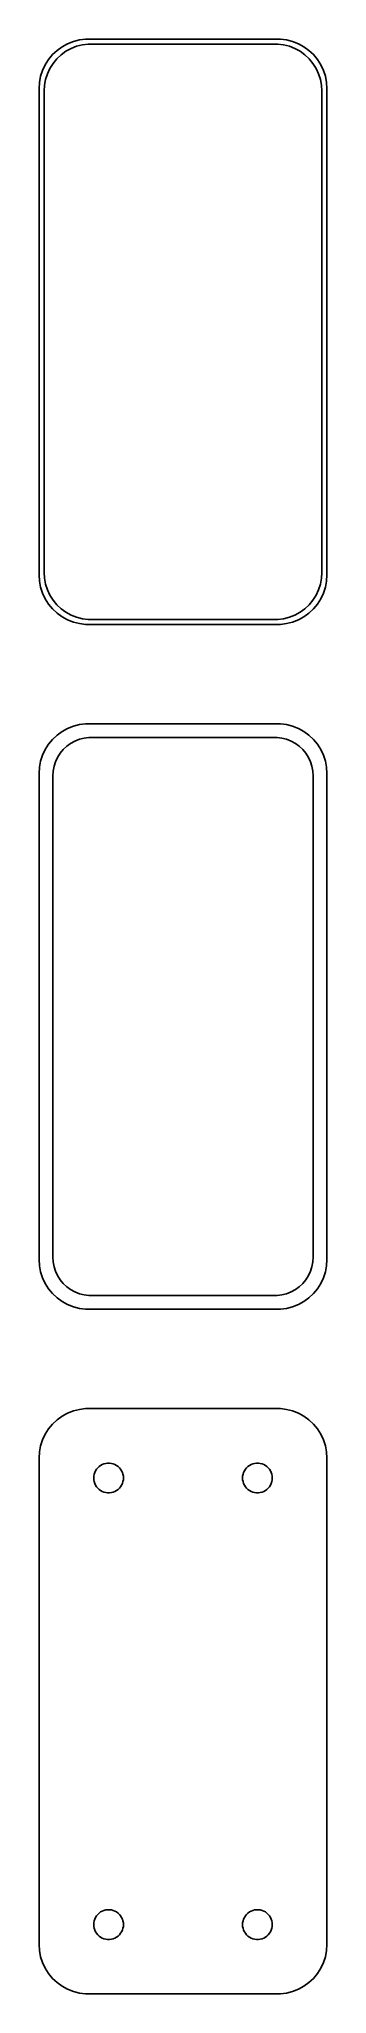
# Model space of a CAD drawing. Header units: metres. Extents: x -14 to 14, y 109 to 305.
import ezdxf

# ---------------------------------------------------------------- set-up
doc = ezdxf.new("R2010")
doc.units = ezdxf.units.M

msp = doc.modelspace()

# ---------------------------------------------------------------- linework, layer by layer
for p, q in [((-10.4369, 305.411), (-11.0451, 305.255)), ((-9.81395, 305.49), (-10.4369, 305.411)), ((9.81395, 305.49), (-9.81395, 305.49)), ((10.4369, 305.411), (9.81395, 305.49)), ((11.0451, 305.255), (10.4369, 305.411)), ((-13.5451, 303.439), (-13.8815, 302.909)), ((-13.1448, 303.923), (-13.5451, 303.439)), ((-12.6871, 304.353), (-13.1448, 303.923)), ((-13.0928, 303.042), (-12.7126, 303.502)), ((-12.7126, 303.502), (-12.2778, 303.91)), ((-12.1791, 304.722), (-12.6871, 304.353)), ((-12.2778, 303.91), (-11.7952, 304.261)), ((-11.6289, 305.024), (-12.1791, 304.722)), ((-11.7952, 304.261), (-11.2724, 304.548)), ((-11.0451, 305.255), (-11.6289, 305.024)), ((-11.2724, 304.548), (-10.7178, 304.768)), ((-10.7178, 304.768), (-10.1401, 304.916)), ((-10.1401, 304.916), (-9.54825, 304.991)), ((-9.54825, 304.991), (9.54825, 304.991)), ((9.54825, 304.991), (10.1401, 304.916)), ((10.1401, 304.916), (10.7178, 304.768)), ((10.7178, 304.768), (11.2724, 304.548)), ((11.6289, 305.024), (11.0451, 305.255)), ((11.2724, 304.548), (11.7952, 304.261)), ((12.1791, 304.722), (11.6289, 305.024)), ((11.7952, 304.261), (12.2778, 303.91)), ((12.6871, 304.353), (12.1791, 304.722)), ((12.2778, 303.91), (12.7126, 303.502)), ((13.1448, 303.923), (12.6871, 304.353)), ((12.7126, 303.502), (13.0928, 303.042)), ((13.5451, 303.439), (13.1448, 303.923)), ((13.8815, 302.909), (13.5451, 303.439)), ((-14.3429, 301.743), (-14.4606, 301.127)), ((-14.1489, 302.341), (-14.3429, 301.743)), ((-13.8815, 302.909), (-14.1489, 302.341)), ((-13.9625, 300.845), (-13.8508, 301.431)), ((-13.8508, 301.431), (-13.6664, 301.999)), ((-13.6664, 301.999), (-13.4124, 302.538)), ((-13.4124, 302.538), (-13.0928, 303.042)), ((13.0928, 303.042), (13.4124, 302.538)), ((13.4124, 302.538), (13.6664, 301.999)), ((13.6664, 301.999), (13.8508, 301.431)), ((13.8508, 301.431), (13.9625, 300.845)), ((14.1489, 302.341), (13.8815, 302.909)), ((14.3429, 301.743), (14.1489, 302.341)), ((14.4606, 301.127), (14.3429, 301.743)), ((-14.4606, 301.127), (-14.5, 300.5)), ((-14.5, 300.5), (-14.5, 251.5)), ((-14, 300.25), (-13.9625, 300.845)), ((-14, 251.75), (-14, 300.25)), ((13.9625, 300.845), (14, 300.25)), ((14, 300.25), (14, 251.75)), ((14.5, 300.5), (14.4606, 301.127)), ((14.5, 251.5), (14.5, 300.5)), ((-14.5, 251.5), (-14.4606, 250.873)), ((-14.4606, 250.873), (-14.3429, 250.257)), ((-14.3429, 250.257), (-14.1489, 249.659)), ((-13.9625, 251.155), (-14, 251.75)), ((-13.8508, 250.569), (-13.9625, 251.155)), ((-13.6664, 250.001), (-13.8508, 250.569)), ((13.8508, 250.569), (13.6664, 250.001)), ((13.9625, 251.155), (13.8508, 250.569)), ((14, 251.75), (13.9625, 251.155)), ((14.1489, 249.659), (14.3429, 250.257)), ((14.3429, 250.257), (14.4606, 250.873)), ((14.4606, 250.873), (14.5, 251.5)), ((-14.1489, 249.659), (-13.8815, 249.091)), ((-13.8815, 249.091), (-13.5451, 248.561)), ((-13.4124, 249.462), (-13.6664, 250.001)), ((-13.5451, 248.561), (-13.1448, 248.077)), ((-13.0928, 248.958), (-13.4124, 249.462)), ((-12.7126, 248.498), (-13.0928, 248.958)), ((-12.2778, 248.09), (-12.7126, 248.498)), ((12.7126, 248.498), (12.2778, 248.09)), ((13.0928, 248.958), (12.7126, 248.498)), ((13.4124, 249.462), (13.0928, 248.958)), ((13.1448, 248.077), (13.5451, 248.561)), ((13.6664, 250.001), (13.4124, 249.462)), ((13.5451, 248.561), (13.8815, 249.091)), ((13.8815, 249.091), (14.1489, 249.659)), ((-13.1448, 248.077), (-12.6871, 247.647)), ((-12.6871, 247.647), (-12.1791, 247.278)), ((-11.7952, 247.739), (-12.2778, 248.09)), ((-12.1791, 247.278), (-11.6289, 246.976)), ((-11.2724, 247.452), (-11.7952, 247.739)), ((-11.6289, 246.976), (-11.0451, 246.745)), ((-10.7178, 247.232), (-11.2724, 247.452)), ((-11.0451, 246.745), (-10.4369, 246.589)), ((-10.1401, 247.084), (-10.7178, 247.232)), ((-10.4369, 246.589), (-9.81395, 246.51)), ((-9.54825, 247.009), (-10.1401, 247.084)), ((-9.81395, 246.51), (9.81395, 246.51)), ((9.54825, 247.009), (-9.54825, 247.009)), ((10.1401, 247.084), (9.54825, 247.009)), ((9.81395, 246.51), (10.4369, 246.589)), ((10.7178, 247.232), (10.1401, 247.084)), ((10.4369, 246.589), (11.0451, 246.745)), ((11.2724, 247.452), (10.7178, 247.232)), ((11.0451, 246.745), (11.6289, 246.976)), ((11.7952, 247.739), (11.2724, 247.452)), ((11.6289, 246.976), (12.1791, 247.278)), ((12.2778, 248.09), (11.7952, 247.739)), ((12.1791, 247.278), (12.6871, 247.647)), ((12.6871, 247.647), (13.1448, 248.077)), ((-10.4369, 236.411), (-11.0451, 236.255)), ((-9.81395, 236.49), (-10.4369, 236.411)), ((9.81395, 236.49), (-9.81395, 236.49)), ((10.4369, 236.411), (9.81395, 236.49)), ((11.0451, 236.255), (10.4369, 236.411)), ((-13.5451, 234.439), (-13.8815, 233.909)), ((-13.1448, 234.923), (-13.5451, 234.439)), ((-12.6871, 235.353), (-13.1448, 234.923)), ((-12.1791, 235.722), (-12.6871, 235.353)), ((-11.6289, 236.024), (-12.1791, 235.722)), ((-11.7165, 234.231), (-11.3234, 234.517)), ((-11.0451, 236.255), (-11.6289, 236.024)), ((-11.3234, 234.517), (-10.8975, 234.751)), ((-10.8975, 234.751), (-10.4457, 234.93)), ((-10.4457, 234.93), (-9.97507, 235.051)), ((-9.97507, 235.051), (-9.49297, 235.112)), ((-9.49297, 235.112), (9.49297, 235.112)), ((9.49297, 235.112), (9.97507, 235.051)), ((9.97507, 235.051), (10.4457, 234.93)), ((10.4457, 234.93), (10.8975, 234.751)), ((10.8975, 234.751), (11.3234, 234.517)), ((11.6289, 236.024), (11.0451, 236.255)), ((11.3234, 234.517), (11.7165, 234.231)), ((12.1791, 235.722), (11.6289, 236.024)), ((12.6871, 235.353), (12.1791, 235.722)), ((13.1448, 234.923), (12.6871, 235.353)), ((13.5451, 234.439), (13.1448, 234.923)), ((13.8815, 233.909), (13.5451, 234.439)), ((-14.3429, 232.743), (-14.4606, 232.127)), ((-14.1489, 233.341), (-14.3429, 232.743)), ((-13.8815, 233.909), (-14.1489, 233.341)), ((-12.9979, 232.212), (-12.8477, 232.674)), ((-12.8477, 232.674), (-12.6408, 233.114)), ((-12.6408, 233.114), (-12.3805, 233.524)), ((-12.3805, 233.524), (-12.0707, 233.899)), ((-12.0707, 233.899), (-11.7165, 234.231)), ((11.7165, 234.231), (12.0707, 233.899)), ((12.0707, 233.899), (12.3805, 233.524)), ((12.3805, 233.524), (12.6408, 233.114)), ((12.6408, 233.114), (12.8477, 232.674)), ((12.8477, 232.674), (12.9979, 232.212)), ((14.1489, 233.341), (13.8815, 233.909)), ((14.3429, 232.743), (14.1489, 233.341)), ((14.4606, 232.127), (14.3429, 232.743)), ((-14.4606, 232.127), (-14.5, 231.5)), ((-14.5, 231.5), (-14.5, 182.5)), ((-13.1195, 231.25), (-13.089, 231.735)), ((-13.1195, 182.75), (-13.1195, 231.25)), ((-13.089, 231.735), (-12.9979, 232.212)), ((12.9979, 232.212), (13.089, 231.735)), ((13.089, 231.735), (13.1195, 231.25)), ((13.1195, 231.25), (13.1195, 182.75)), ((14.5, 231.5), (14.4606, 232.127)), ((14.5, 182.5), (14.5, 231.5)), ((-14.5, 182.5), (-14.4606, 181.873)), ((-14.4606, 181.873), (-14.3429, 181.257)), ((-14.3429, 181.257), (-14.1489, 180.659)), ((-13.089, 182.265), (-13.1195, 182.75)), ((-12.9979, 181.788), (-13.089, 182.265)), ((-12.8477, 181.326), (-12.9979, 181.788)), ((-12.6408, 180.886), (-12.8477, 181.326)), ((12.8477, 181.326), (12.6408, 180.886)), ((12.9979, 181.788), (12.8477, 181.326)), ((13.089, 182.265), (12.9979, 181.788)), ((13.1195, 182.75), (13.089, 182.265)), ((14.1489, 180.659), (14.3429, 181.257)), ((14.3429, 181.257), (14.4606, 181.873)), ((14.4606, 181.873), (14.5, 182.5)), ((-14.1489, 180.659), (-13.8815, 180.091)), ((-13.8815, 180.091), (-13.5451, 179.561)), ((-13.5451, 179.561), (-13.1448, 179.077)), ((-12.3805, 180.476), (-12.6408, 180.886)), ((-12.0707, 180.101), (-12.3805, 180.476)), ((-11.7165, 179.769), (-12.0707, 180.101)), ((-11.3234, 179.483), (-11.7165, 179.769)), ((-10.8975, 179.249), (-11.3234, 179.483)), ((11.3234, 179.483), (10.8975, 179.249)), ((11.7165, 179.769), (11.3234, 179.483)), ((12.0707, 180.101), (11.7165, 179.769)), ((12.3805, 180.476), (12.0707, 180.101)), ((12.6408, 180.886), (12.3805, 180.476)), ((13.1448, 179.077), (13.5451, 179.561)), ((13.5451, 179.561), (13.8815, 180.091)), ((13.8815, 180.091), (14.1489, 180.659)), ((-13.1448, 179.077), (-12.6871, 178.647)), ((-12.6871, 178.647), (-12.1791, 178.278)), ((-12.1791, 178.278), (-11.6289, 177.976)), ((-11.6289, 177.976), (-11.0451, 177.745)), ((-11.0451, 177.745), (-10.4369, 177.589)), ((-10.4457, 179.07), (-10.8975, 179.249)), ((-9.97507, 178.949), (-10.4457, 179.07)), ((-10.4369, 177.589), (-9.81395, 177.51)), ((-9.49297, 178.888), (-9.97507, 178.949)), ((-9.81395, 177.51), (9.81395, 177.51)), ((9.49297, 178.888), (-9.49297, 178.888)), ((9.97507, 178.949), (9.49297, 178.888)), ((9.81395, 177.51), (10.4369, 177.589)), ((10.4457, 179.07), (9.97507, 178.949)), ((10.4369, 177.589), (11.0451, 177.745)), ((10.8975, 179.249), (10.4457, 179.07)), ((11.0451, 177.745), (11.6289, 177.976)), ((11.6289, 177.976), (12.1791, 178.278)), ((12.1791, 178.278), (12.6871, 178.647)), ((12.6871, 178.647), (13.1448, 179.077)), ((-9.81395, 167.49), (-10.4369, 167.411)), ((9.81395, 167.49), (-9.81395, 167.49)), ((10.4369, 167.411), (9.81395, 167.49)), ((-13.1448, 165.923), (-13.5451, 165.439)), ((-12.6871, 166.353), (-13.1448, 165.923)), ((-12.1791, 166.722), (-12.6871, 166.353)), ((-11.6289, 167.024), (-12.1791, 166.722)), ((-11.0451, 167.255), (-11.6289, 167.024)), ((-10.4369, 167.411), (-11.0451, 167.255)), ((11.0451, 167.255), (10.4369, 167.411)), ((11.6289, 167.024), (11.0451, 167.255)), ((12.1791, 166.722), (11.6289, 167.024)), ((12.6871, 166.353), (12.1791, 166.722)), ((13.1448, 165.923), (12.6871, 166.353)), ((13.5451, 165.439), (13.1448, 165.923)), ((-14.3429, 163.743), (-14.4606, 163.127)), ((-14.1489, 164.341), (-14.3429, 163.743)), ((-13.8815, 164.909), (-14.1489, 164.341)), ((-13.5451, 165.439), (-13.8815, 164.909)), ((13.8815, 164.909), (13.5451, 165.439)), ((14.1489, 164.341), (13.8815, 164.909)), ((14.3429, 163.743), (14.1489, 164.341)), ((14.4606, 163.127), (14.3429, 163.743)), ((-14.4606, 163.127), (-14.5, 162.5)), ((-14.5, 162.5), (-14.5, 113.5)), ((-8.71352, 161.382), (-8.59344, 161.527)), ((-8.59344, 161.527), (-8.45613, 161.656)), ((-8.45613, 161.656), (-8.30373, 161.766)), ((-8.30373, 161.766), (-8.13866, 161.857)), ((-8.13866, 161.857), (-7.96352, 161.927)), ((-7.96352, 161.927), (-7.78107, 161.973)), ((-7.78107, 161.973), (-7.59418, 161.997)), ((-7.59418, 161.997), (-7.40581, 161.997)), ((-7.40581, 161.997), (-7.21892, 161.973)), ((-7.21892, 161.973), (-7.03647, 161.927)), ((-7.03647, 161.927), (-6.86133, 161.857)), ((-6.86133, 161.857), (-6.69626, 161.766)), ((-6.69626, 161.766), (-6.54385, 161.656)), ((-6.54385, 161.656), (-6.40654, 161.527)), ((-6.40654, 161.527), (-6.28647, 161.382)), ((6.28647, 161.382), (6.40654, 161.527)), ((6.40654, 161.527), (6.54385, 161.656)), ((6.54385, 161.656), (6.69626, 161.766)), ((6.69626, 161.766), (6.86133, 161.857)), ((6.86133, 161.857), (7.03647, 161.927)), ((7.03647, 161.927), (7.21892, 161.973)), ((7.21892, 161.973), (7.40581, 161.997)), ((7.40581, 161.997), (7.59418, 161.997)), ((7.59418, 161.997), (7.78107, 161.973)), ((7.78107, 161.973), (7.96352, 161.927)), ((7.96352, 161.927), (8.13866, 161.857)), ((8.13866, 161.857), (8.30373, 161.766)), ((8.30373, 161.766), (8.45613, 161.656)), ((8.45613, 161.656), (8.59344, 161.527)), ((8.59344, 161.527), (8.71352, 161.382)), ((14.5, 162.5), (14.4606, 163.127)), ((14.5, 113.5), (14.5, 162.5)), ((-9, 160.5), (-8.98816, 160.688)), ((-8.98816, 160.312), (-9, 160.5)), ((-8.98816, 160.688), (-8.95287, 160.873)), ((-8.95287, 160.127), (-8.98816, 160.312)), ((-8.95287, 160.873), (-8.89465, 161.052)), ((-8.89465, 159.948), (-8.95287, 160.127)), ((-8.89465, 161.052), (-8.81445, 161.223)), ((-8.81445, 159.777), (-8.89465, 159.948)), ((-8.81445, 161.223), (-8.71352, 161.382)), ((-8.71352, 159.618), (-8.81445, 159.777)), ((-8.59344, 159.473), (-8.71352, 159.618)), ((-6.28647, 159.618), (-6.40654, 159.473)), ((-6.28647, 161.382), (-6.18553, 161.223)), ((-6.18553, 159.777), (-6.28647, 159.618)), ((-6.18553, 161.223), (-6.10533, 161.052)), ((-6.10533, 159.948), (-6.18553, 159.777)), ((-6.10533, 161.052), (-6.04712, 160.873)), ((-6.04712, 160.127), (-6.10533, 159.948)), ((-6.04712, 160.873), (-6.01183, 160.688)), ((-6.01183, 160.312), (-6.04712, 160.127)), ((-6.01183, 160.688), (-6, 160.5)), ((-6, 160.5), (-6.01183, 160.312)), ((6, 160.5), (6.01183, 160.688)), ((6.01183, 160.312), (6, 160.5)), ((6.01183, 160.688), (6.04712, 160.873)), ((6.04712, 160.127), (6.01183, 160.312)), ((6.04712, 160.873), (6.10533, 161.052)), ((6.10533, 159.948), (6.04712, 160.127)), ((6.10533, 161.052), (6.18553, 161.223)), ((6.18553, 159.777), (6.10533, 159.948)), ((6.18553, 161.223), (6.28647, 161.382)), ((6.28647, 159.618), (6.18553, 159.777)), ((6.40654, 159.473), (6.28647, 159.618)), ((8.71352, 159.618), (8.59344, 159.473)), ((8.71352, 161.382), (8.81445, 161.223)), ((8.81445, 159.777), (8.71352, 159.618)), ((8.81445, 161.223), (8.89465, 161.052)), ((8.89465, 159.948), (8.81445, 159.777)), ((8.89465, 161.052), (8.95287, 160.873)), ((8.95287, 160.127), (8.89465, 159.948)), ((8.95287, 160.873), (8.98816, 160.688)), ((8.98816, 160.312), (8.95287, 160.127)), ((8.98816, 160.688), (9, 160.5)), ((9, 160.5), (8.98816, 160.312)), ((-8.45613, 159.344), (-8.59344, 159.473)), ((-8.30373, 159.234), (-8.45613, 159.344)), ((-8.13866, 159.143), (-8.30373, 159.234)), ((-7.96352, 159.073), (-8.13866, 159.143)), ((-7.78107, 159.027), (-7.96352, 159.073)), ((-7.59418, 159.003), (-7.78107, 159.027)), ((-7.40581, 159.003), (-7.59418, 159.003)), ((-7.21892, 159.027), (-7.40581, 159.003)), ((-7.03647, 159.073), (-7.21892, 159.027)), ((-6.86133, 159.143), (-7.03647, 159.073)), ((-6.69626, 159.234), (-6.86133, 159.143)), ((-6.54385, 159.344), (-6.69626, 159.234)), ((-6.40654, 159.473), (-6.54385, 159.344)), ((6.54385, 159.344), (6.40654, 159.473)), ((6.69626, 159.234), (6.54385, 159.344)), ((6.86133, 159.143), (6.69626, 159.234)), ((7.03647, 159.073), (6.86133, 159.143)), ((7.21892, 159.027), (7.03647, 159.073)), ((7.40581, 159.003), (7.21892, 159.027)), ((7.59418, 159.003), (7.40581, 159.003)), ((7.78107, 159.027), (7.59418, 159.003)), ((7.96352, 159.073), (7.78107, 159.027)), ((8.13866, 159.143), (7.96352, 159.073)), ((8.30373, 159.234), (8.13866, 159.143)), ((8.45613, 159.344), (8.30373, 159.234)), ((8.59344, 159.473), (8.45613, 159.344)), ((-8.89465, 116.052), (-8.81445, 116.223)), ((-8.81445, 116.223), (-8.71352, 116.382)), ((-8.71352, 116.382), (-8.59344, 116.527)), ((-8.59344, 116.527), (-8.45613, 116.656)), ((-8.45613, 116.656), (-8.30373, 116.766)), ((-8.30373, 116.766), (-8.13866, 116.857)), ((-8.13866, 116.857), (-7.96352, 116.927)), ((-7.96352, 116.927), (-7.78107, 116.973)), ((-7.78107, 116.973), (-7.59418, 116.997)), ((-7.59418, 116.997), (-7.40581, 116.997)), ((-7.40581, 116.997), (-7.21892, 116.973)), ((-7.21892, 116.973), (-7.03647, 116.927)), ((-7.03647, 116.927), (-6.86133, 116.857)), ((-6.86133, 116.857), (-6.69626, 116.766)), ((-6.69626, 116.766), (-6.54385, 116.656)), ((-6.54385, 116.656), (-6.40654, 116.527)), ((-6.40654, 116.527), (-6.28647, 116.382)), ((-6.28647, 116.382), (-6.18553, 116.223)), ((-6.18553, 116.223), (-6.10533, 116.052)), ((6.10533, 116.052), (6.18553, 116.223)), ((6.18553, 116.223), (6.28647, 116.382)), ((6.28647, 116.382), (6.40654, 116.527)), ((6.40654, 116.527), (6.54385, 116.656)), ((6.54385, 116.656), (6.69626, 116.766)), ((6.69626, 116.766), (6.86133, 116.857)), ((6.86133, 116.857), (7.03647, 116.927)), ((7.03647, 116.927), (7.21892, 116.973)), ((7.21892, 116.973), (7.40581, 116.997)), ((7.40581, 116.997), (7.59418, 116.997)), ((7.59418, 116.997), (7.78107, 116.973)), ((7.78107, 116.973), (7.96352, 116.927)), ((7.96352, 116.927), (8.13866, 116.857)), ((8.13866, 116.857), (8.30373, 116.766)), ((8.30373, 116.766), (8.45613, 116.656)), ((8.45613, 116.656), (8.59344, 116.527)), ((8.59344, 116.527), (8.71352, 116.382)), ((8.71352, 116.382), (8.81445, 116.223)), ((8.81445, 116.223), (8.89465, 116.052)), ((-9, 115.5), (-8.98816, 115.688)), ((-8.98816, 115.312), (-9, 115.5)), ((-8.98816, 115.688), (-8.95287, 115.873)), ((-8.95287, 115.127), (-8.98816, 115.312)), ((-8.95287, 115.873), (-8.89465, 116.052)), ((-8.89465, 114.948), (-8.95287, 115.127)), ((-8.81445, 114.777), (-8.89465, 114.948)), ((-8.71352, 114.618), (-8.81445, 114.777)), ((-8.59344, 114.473), (-8.71352, 114.618)), ((-8.45613, 114.344), (-8.59344, 114.473)), ((-8.30373, 114.234), (-8.45613, 114.344)), ((-6.54385, 114.344), (-6.69626, 114.234)), ((-6.40654, 114.473), (-6.54385, 114.344)), ((-6.28647, 114.618), (-6.40654, 114.473)), ((-6.18553, 114.777), (-6.28647, 114.618)), ((-6.10533, 114.948), (-6.18553, 114.777)), ((-6.10533, 116.052), (-6.04712, 115.873)), ((-6.04712, 115.127), (-6.10533, 114.948)), ((-6.04712, 115.873), (-6.01183, 115.688)), ((-6.01183, 115.312), (-6.04712, 115.127)), ((-6.01183, 115.688), (-6, 115.5)), ((-6, 115.5), (-6.01183, 115.312)), ((6, 115.5), (6.01183, 115.688)), ((6.01183, 115.312), (6, 115.5)), ((6.01183, 115.688), (6.04712, 115.873)), ((6.04712, 115.127), (6.01183, 115.312)), ((6.04712, 115.873), (6.10533, 116.052)), ((6.10533, 114.948), (6.04712, 115.127)), ((6.18553, 114.777), (6.10533, 114.948)), ((6.28647, 114.618), (6.18553, 114.777)), ((6.40654, 114.473), (6.28647, 114.618)), ((6.54385, 114.344), (6.40654, 114.473)), ((6.69626, 114.234), (6.54385, 114.344)), ((8.45613, 114.344), (8.30373, 114.234)), ((8.59344, 114.473), (8.45613, 114.344)), ((8.71352, 114.618), (8.59344, 114.473)), ((8.81445, 114.777), (8.71352, 114.618)), ((8.89465, 114.948), (8.81445, 114.777)), ((8.89465, 116.052), (8.95287, 115.873)), ((8.95287, 115.127), (8.89465, 114.948)), ((8.95287, 115.873), (8.98816, 115.688)), ((8.98816, 115.312), (8.95287, 115.127)), ((8.98816, 115.688), (9, 115.5)), ((9, 115.5), (8.98816, 115.312)), ((-14.5, 113.5), (-14.4606, 112.873)), ((-14.4606, 112.873), (-14.3429, 112.257)), ((-8.13866, 114.143), (-8.30373, 114.234)), ((-7.96352, 114.073), (-8.13866, 114.143)), ((-7.78107, 114.027), (-7.96352, 114.073)), ((-7.59418, 114.003), (-7.78107, 114.027)), ((-7.40581, 114.003), (-7.59418, 114.003)), ((-7.21892, 114.027), (-7.40581, 114.003)), ((-7.03647, 114.073), (-7.21892, 114.027)), ((-6.86133, 114.143), (-7.03647, 114.073)), ((-6.69626, 114.234), (-6.86133, 114.143)), ((6.86133, 114.143), (6.69626, 114.234)), ((7.03647, 114.073), (6.86133, 114.143)), ((7.21892, 114.027), (7.03647, 114.073)), ((7.40581, 114.003), (7.21892, 114.027)), ((7.59418, 114.003), (7.40581, 114.003)), ((7.78107, 114.027), (7.59418, 114.003)), ((7.96352, 114.073), (7.78107, 114.027)), ((8.13866, 114.143), (7.96352, 114.073)), ((8.30373, 114.234), (8.13866, 114.143)), ((14.3429, 112.257), (14.4606, 112.873)), ((14.4606, 112.873), (14.5, 113.5)), ((-14.3429, 112.257), (-14.1489, 111.659)), ((-14.1489, 111.659), (-13.8815, 111.091)), ((-13.8815, 111.091), (-13.5451, 110.561)), ((-13.5451, 110.561), (-13.1448, 110.077)), ((13.1448, 110.077), (13.5451, 110.561)), ((13.5451, 110.561), (13.8815, 111.091)), ((13.8815, 111.091), (14.1489, 111.659)), ((14.1489, 111.659), (14.3429, 112.257)), ((-13.1448, 110.077), (-12.6871, 109.647)), ((-12.6871, 109.647), (-12.1791, 109.278)), ((-12.1791, 109.278), (-11.6289, 108.976)), ((-11.6289, 108.976), (-11.0451, 108.745)), ((-11.0451, 108.745), (-10.4369, 108.589)), ((-10.4369, 108.589), (-9.81395, 108.51)), ((-9.81395, 108.51), (9.81395, 108.51)), ((9.81395, 108.51), (10.4369, 108.589)), ((10.4369, 108.589), (11.0451, 108.745)), ((11.0451, 108.745), (11.6289, 108.976)), ((11.6289, 108.976), (12.1791, 109.278)), ((12.1791, 109.278), (12.6871, 109.647)), ((12.6871, 109.647), (13.1448, 110.077))]:
    msp.add_line(p, q)

doc.saveas('drawing.dxf')
